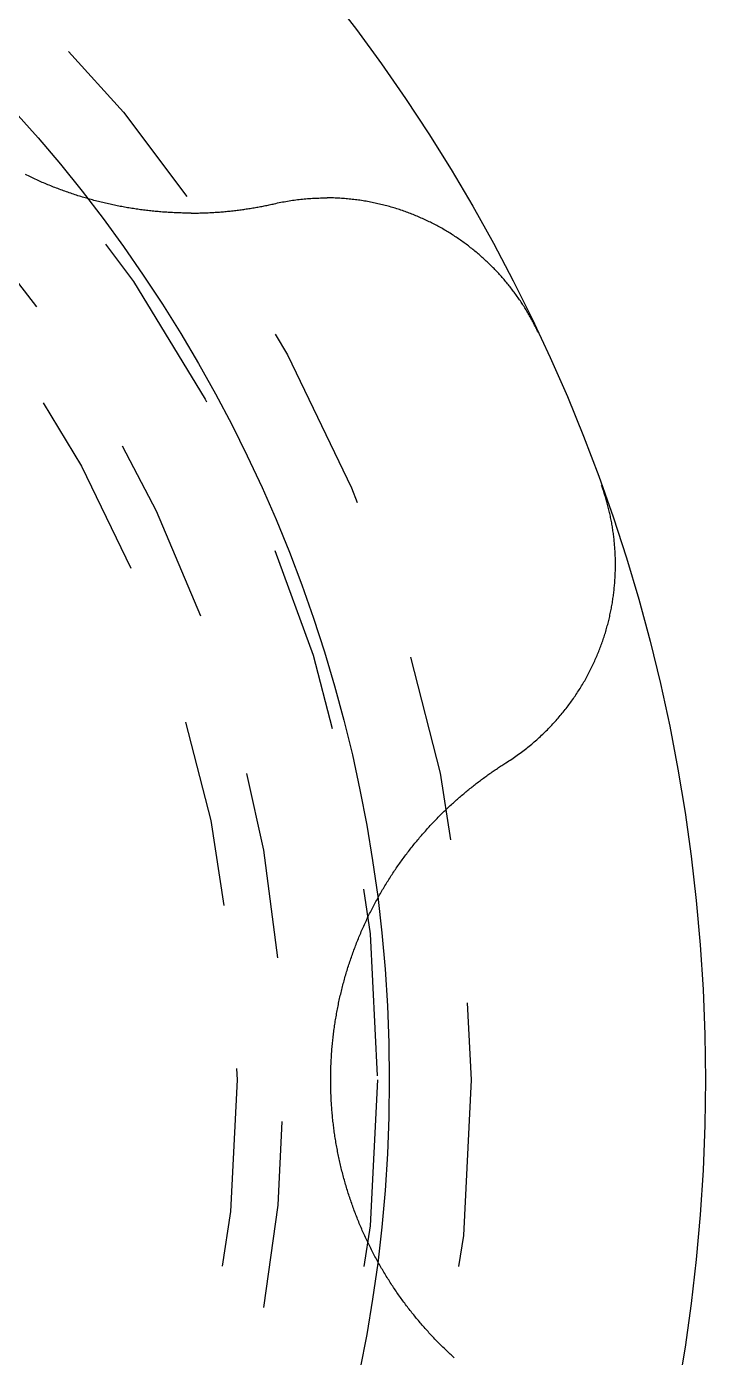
# Model space of a CAD drawing. Extents: x -3.75 to 3.75, y -3.75 to 3.75.
# Drawn here: x 2.301 to 3.75, y -0.593 to 2.25 of the extents above; entities that cross this region are included whole.
import ezdxf

# ---------------------------------------------------------------- set-up
doc = ezdxf.new("R2010")
doc.units = 0
doc.linetypes.add('PHL_CENTER', pattern=[0.75, 0.4, -0.35])
doc.linetypes.add('PHL_THICK', pattern=[0])
doc.layers.add('PROJECTION', color=7, linetype='CONTINUOUS')

msp = doc.modelspace()

# ---------------------------------------------------------------- linework, layer by layer
at = {"layer": 'PROJECTION', "color": 3, "linetype": 'PHL_CENTER'}
for p, q in [((2.301492, 1.932371), (2.298558, 1.933807)), ((2.304433, 1.930947), (2.301492, 1.932371)), ((2.307378, 1.929535), (2.304433, 1.930947)), ((2.310329, 1.928135), (2.307378, 1.929535)), ((2.313285, 1.926747), (2.310329, 1.928135)), ((2.316247, 1.925372), (2.313285, 1.926747)), ((2.319213, 1.924008), (2.316247, 1.925372)), ((2.322185, 1.922657), (2.319213, 1.924008)), ((2.325162, 1.921319), (2.322185, 1.922657)), ((2.328144, 1.919993), (2.325162, 1.921319)), ((2.331131, 1.918679), (2.328144, 1.919993)), ((2.334122, 1.917377), (2.331131, 1.918679)), ((2.337119, 1.916088), (2.334122, 1.917377)), ((2.34012, 1.914811), (2.337119, 1.916088)), ((2.343127, 1.913546), (2.34012, 1.914811)), ((2.346138, 1.912294), (2.343127, 1.913546)), ((2.349153, 1.911055), (2.346138, 1.912294)), ((2.352174, 1.909827), (2.349153, 1.911055)), ((2.355199, 1.908613), (2.352174, 1.909827)), ((2.358228, 1.90741), (2.355199, 1.908613)), ((2.361263, 1.906221), (2.358228, 1.90741)), ((2.364301, 1.905043), (2.361263, 1.906221)), ((2.367344, 1.903879), (2.364301, 1.905043)), ((2.370392, 1.902726), (2.367344, 1.903879)), ((2.373444, 1.901587), (2.370392, 1.902726)), ((2.3765, 1.90046), (2.373444, 1.901587)), ((2.37956, 1.899345), (2.3765, 1.90046)), ((2.382625, 1.898244), (2.37956, 1.899345)), ((2.385693, 1.897154), (2.382625, 1.898244)), ((2.388766, 1.896078), (2.385693, 1.897154)), ((2.391843, 1.895014), (2.388766, 1.896078)), ((2.394924, 1.893963), (2.391843, 1.895014)), ((2.398009, 1.892924), (2.394924, 1.893963)), ((2.401098, 1.891898), (2.398009, 1.892924)), ((2.404191, 1.890885), (2.401098, 1.891898)), ((2.407287, 1.889885), (2.404191, 1.890885)), ((2.410386, 1.888898), (2.407287, 1.889885)), ((2.413485, 1.887924), (2.410386, 1.888898)), ((2.416586, 1.886964), (2.413485, 1.887924)), ((2.419688, 1.886018), (2.416586, 1.886964)), ((2.422792, 1.885085), (2.419688, 1.886018)), ((2.425896, 1.884165), (2.422792, 1.885085)), ((2.429002, 1.883258), (2.425896, 1.884165)), ((2.432108, 1.882365), (2.429002, 1.883258)), ((2.435215, 1.881485), (2.432108, 1.882365)), ((2.438323, 1.880619), (2.435215, 1.881485)), ((2.441432, 1.879765), (2.438323, 1.880619)), ((2.444542, 1.878925), (2.441432, 1.879765)), ((2.447653, 1.878099), (2.444542, 1.878925)), ((2.450764, 1.877285), (2.447653, 1.878099)), ((2.453876, 1.876485), (2.450764, 1.877285)), ((2.456988, 1.875697), (2.453876, 1.876485)), ((2.850927, 1.876062), (2.854501, 1.8767)), ((2.854501, 1.8767), (2.858072, 1.87731)), ((2.858072, 1.87731), (2.861638, 1.877893)), ((2.861638, 1.877893), (2.865201, 1.878449)), ((2.865201, 1.878449), (2.868759, 1.878978)), ((2.868759, 1.878978), (2.872312, 1.87948)), ((2.872312, 1.87948), (2.875861, 1.879956)), ((2.875861, 1.879956), (2.879406, 1.880405)), ((2.879406, 1.880405), (2.882945, 1.880828)), ((2.882945, 1.880828), (2.88648, 1.881224)), ((2.88648, 1.881224), (2.890009, 1.881595)), ((2.890009, 1.881595), (2.893533, 1.88194)), ((2.893533, 1.88194), (2.897051, 1.882259)), ((2.897051, 1.882259), (2.900564, 1.882553)), ((2.900564, 1.882553), (2.904071, 1.882821)), ((2.904071, 1.882821), (2.907572, 1.883065)), ((2.907572, 1.883065), (2.911067, 1.883283)), ((2.911067, 1.883283), (2.914555, 1.883476)), ((2.914555, 1.883476), (2.918037, 1.883645)), ((2.918037, 1.883645), (2.921512, 1.883789)), ((2.921512, 1.883789), (2.924981, 1.883909)), ((2.924981, 1.883909), (2.928442, 1.884004)), ((2.928442, 1.884004), (2.931897, 1.884076)), ((2.931897, 1.884076), (2.935344, 1.884123)), ((2.935344, 1.884123), (2.938785, 1.884147)), ((2.938785, 1.884147), (2.942217, 1.884148)), ((2.945643, 1.884125), (2.942217, 1.884148)), ((2.949061, 1.884078), (2.945643, 1.884125)), ((2.952472, 1.884009), (2.949061, 1.884078)), ((2.955876, 1.883917), (2.952472, 1.884009)), ((2.959271, 1.883801), (2.955876, 1.883917)), ((2.962659, 1.883664), (2.959271, 1.883801)), ((2.96604, 1.883503), (2.962659, 1.883664)), ((2.969412, 1.88332), (2.96604, 1.883503)), ((2.972777, 1.883114), (2.969412, 1.88332)), ((2.976133, 1.882887), (2.972777, 1.883114)), ((2.979482, 1.882637), (2.976133, 1.882887)), ((2.982822, 1.882365), (2.979482, 1.882637)), ((2.986155, 1.882072), (2.982822, 1.882365)), ((2.989479, 1.881757), (2.986155, 1.882072)), ((2.992794, 1.88142), (2.989479, 1.881757)), ((2.996101, 1.881061), (2.992794, 1.88142)), ((2.9994, 1.880682), (2.996101, 1.881061)), ((3.00269, 1.880281), (2.9994, 1.880682)), ((3.005972, 1.879859), (3.00269, 1.880281)), ((3.009244, 1.879416), (3.005972, 1.879859)), ((3.012508, 1.878952), (3.009244, 1.879416)), ((3.015763, 1.878468), (3.012508, 1.878952)), ((3.019009, 1.877963), (3.015763, 1.878468)), ((3.022246, 1.877438), (3.019009, 1.877963)), ((3.025474, 1.876892), (3.022246, 1.877438)), ((3.028693, 1.876326), (3.025474, 1.876892)), ((3.031902, 1.87574), (3.028693, 1.876326)), ((2.460101, 1.874923), (2.456988, 1.875697)), ((2.463215, 1.874162), (2.460101, 1.874923)), ((2.466329, 1.873415), (2.463215, 1.874162)), ((2.469444, 1.87268), (2.466329, 1.873415)), ((2.472558, 1.871958), (2.469444, 1.87268)), ((2.475673, 1.871249), (2.472558, 1.871958)), ((2.478789, 1.870553), (2.475673, 1.871249)), ((2.481905, 1.869871), (2.478789, 1.870553)), ((2.485021, 1.869201), (2.481905, 1.869871)), ((2.488137, 1.868544), (2.485021, 1.869201)), ((2.491253, 1.8679), (2.488137, 1.868544)), ((2.494369, 1.867269), (2.491253, 1.8679)), ((2.497485, 1.866651), (2.494369, 1.867269)), ((2.500602, 1.866045), (2.497485, 1.866651)), ((2.503718, 1.865453), (2.500602, 1.866045)), ((2.506834, 1.864873), (2.503718, 1.865453)), ((2.50995, 1.864306), (2.506834, 1.864873)), ((2.513065, 1.863752), (2.50995, 1.864306)), ((2.516181, 1.863211), (2.513065, 1.863752)), ((2.519296, 1.862682), (2.516181, 1.863211)), ((2.52241, 1.862166), (2.519296, 1.862682)), ((2.525525, 1.861663), (2.52241, 1.862166)), ((2.528639, 1.861172), (2.525525, 1.861663)), ((2.531752, 1.860694), (2.528639, 1.861172)), ((2.534865, 1.860228), (2.531752, 1.860694)), ((2.537977, 1.859775), (2.534865, 1.860228)), ((2.541089, 1.859335), (2.537977, 1.859775)), ((2.544199, 1.858907), (2.541089, 1.859335)), ((2.54731, 1.858492), (2.544199, 1.858907)), ((2.550419, 1.858089), (2.54731, 1.858492)), ((2.553528, 1.857698), (2.550419, 1.858089)), ((2.556636, 1.85732), (2.553528, 1.857698)), ((2.559742, 1.856955), (2.556636, 1.85732)), ((2.562848, 1.856601), (2.559742, 1.856955)), ((2.565953, 1.856261), (2.562848, 1.856601)), ((2.569057, 1.855932), (2.565953, 1.856261)), ((2.57216, 1.855616), (2.569057, 1.855932)), ((2.575261, 1.855312), (2.57216, 1.855616)), ((2.578362, 1.855021), (2.575261, 1.855312)), ((2.581461, 1.854742), (2.578362, 1.855021)), ((2.584559, 1.854475), (2.581461, 1.854742)), ((2.587655, 1.85422), (2.584559, 1.854475)), ((2.590751, 1.853977), (2.587655, 1.85422)), ((2.593844, 1.853747), (2.590751, 1.853977)), ((2.596937, 1.853528), (2.593844, 1.853747)), ((2.600028, 1.853322), (2.596937, 1.853528)), ((2.603117, 1.853128), (2.600028, 1.853322)), ((2.606205, 1.852946), (2.603117, 1.853128)), ((2.609291, 1.852776), (2.606205, 1.852946)), ((2.612375, 1.852618), (2.609291, 1.852776)), ((2.615458, 1.852473), (2.612375, 1.852618)), ((2.618538, 1.852339), (2.615458, 1.852473)), ((2.621617, 1.852217), (2.618538, 1.852339)), ((2.624694, 1.852107), (2.621617, 1.852217)), ((2.62777, 1.852009), (2.624694, 1.852107)), ((2.630843, 1.851923), (2.62777, 1.852009)), ((2.633914, 1.851848), (2.630843, 1.851923)), ((2.636983, 1.851786), (2.633914, 1.851848)), ((2.64005, 1.851735), (2.636983, 1.851786)), ((2.643115, 1.851696), (2.64005, 1.851735)), ((2.646178, 1.851669), (2.643115, 1.851696)), ((2.649238, 1.851654), (2.646178, 1.851669)), ((2.652297, 1.851651), (2.649238, 1.851654)), ((2.652297, 1.851651), (2.655352, 1.851659)), ((2.655352, 1.851659), (2.658406, 1.851679)), ((2.658406, 1.851679), (2.661455, 1.851711)), ((2.661455, 1.851711), (2.664498, 1.851754)), ((2.664498, 1.851754), (2.667535, 1.851808)), ((2.667535, 1.851808), (2.670566, 1.851874)), ((2.670566, 1.851874), (2.673591, 1.851951)), ((2.673591, 1.851951), (2.676609, 1.85204)), ((2.676609, 1.85204), (2.679622, 1.852139)), ((2.679622, 1.852139), (2.682628, 1.85225)), ((2.682628, 1.85225), (2.685628, 1.852372)), ((2.685628, 1.852372), (2.688622, 1.852505)), ((2.688622, 1.852505), (2.69161, 1.852649)), ((2.69161, 1.852649), (2.694592, 1.852803)), ((2.694592, 1.852803), (2.697567, 1.852969)), ((2.697567, 1.852969), (2.700536, 1.853145)), ((2.700536, 1.853145), (2.703498, 1.853332)), ((2.703498, 1.853332), (2.706454, 1.853529)), ((2.706454, 1.853529), (2.709404, 1.853737)), ((2.709404, 1.853737), (2.712347, 1.853956)), ((2.712347, 1.853956), (2.715284, 1.854185)), ((2.715284, 1.854185), (2.718214, 1.854424)), ((2.718214, 1.854424), (2.721138, 1.854673)), ((2.721138, 1.854673), (2.724056, 1.854933)), ((2.724056, 1.854933), (2.726966, 1.855203)), ((2.726966, 1.855203), (2.72987, 1.855483)), ((2.72987, 1.855483), (2.732768, 1.855773)), ((2.732768, 1.855773), (2.735659, 1.856073)), ((2.735659, 1.856073), (2.738543, 1.856383)), ((2.738543, 1.856383), (2.74142, 1.856703)), ((2.74142, 1.856703), (2.744291, 1.857032)), ((2.744291, 1.857032), (2.747155, 1.857371)), ((2.747155, 1.857371), (2.750012, 1.85772)), ((2.750012, 1.85772), (2.752863, 1.858078)), ((2.752863, 1.858078), (2.755706, 1.858446)), ((2.755706, 1.858446), (2.758543, 1.858824)), ((2.758543, 1.858824), (2.761373, 1.85921)), ((2.761373, 1.85921), (2.764196, 1.859607)), ((2.764196, 1.859607), (2.767012, 1.860012)), ((2.767012, 1.860012), (2.769821, 1.860426)), ((2.769821, 1.860426), (2.772623, 1.86085)), ((2.772623, 1.86085), (2.775418, 1.861282)), ((2.775418, 1.861282), (2.778206, 1.861724)), ((2.778206, 1.861724), (2.780985, 1.862174)), ((2.780985, 1.862174), (2.783755, 1.862633)), ((2.783755, 1.862633), (2.786515, 1.8631)), ((2.786515, 1.8631), (2.789267, 1.863576)), ((2.789267, 1.863576), (2.792008, 1.864059)), ((2.792008, 1.864059), (2.794741, 1.864551)), ((2.794741, 1.864551), (2.797464, 1.865051)), ((2.797464, 1.865051), (2.800178, 1.865559)), ((2.800178, 1.865559), (2.802883, 1.866074)), ((2.802883, 1.866074), (2.805578, 1.866598)), ((2.805578, 1.866598), (2.808264, 1.867129)), ((2.808264, 1.867129), (2.810941, 1.867668)), ((2.810941, 1.867668), (2.813608, 1.868215)), ((2.813608, 1.868215), (2.816266, 1.868769)), ((2.816266, 1.868769), (2.818914, 1.869331)), ((2.818914, 1.869331), (2.821553, 1.869899)), ((2.821553, 1.869899), (2.824182, 1.870475)), ((2.824182, 1.870475), (2.826802, 1.871059)), ((2.826802, 1.871059), (2.829413, 1.871649)), ((2.829413, 1.87165), (2.833005, 1.872458)), ((2.833005, 1.872458), (2.836596, 1.873235)), ((2.836596, 1.873235), (2.840184, 1.873983)), ((2.840184, 1.873983), (2.843768, 1.874704)), ((2.843768, 1.874704), (2.847349, 1.875397)), ((2.847349, 1.875397), (2.850927, 1.876062)), ((3.035102, 1.875134), (3.031902, 1.87574)), ((3.038293, 1.874508), (3.035102, 1.875134)), ((3.041474, 1.873863), (3.038293, 1.874508)), ((3.044646, 1.873198), (3.041474, 1.873863)), ((3.047807, 1.872514), (3.044646, 1.873198)), ((3.05096, 1.87181), (3.047807, 1.872514)), ((3.054102, 1.871087), (3.05096, 1.87181)), ((3.057234, 1.870345), (3.054102, 1.871087)), ((3.060357, 1.869585), (3.057234, 1.870345)), ((3.063469, 1.868805), (3.060357, 1.869585)), ((3.066572, 1.868007), (3.063469, 1.868805)), ((3.069664, 1.86719), (3.066572, 1.868007)), ((3.072746, 1.866355), (3.069664, 1.86719)), ((3.075818, 1.865501), (3.072746, 1.866355)), ((3.078879, 1.86463), (3.075818, 1.865501)), ((3.081929, 1.86374), (3.078879, 1.86463)), ((3.08497, 1.862833), (3.081929, 1.86374)), ((3.087999, 1.861908), (3.08497, 1.862833)), ((3.091018, 1.860965), (3.087999, 1.861908)), ((3.094026, 1.860004), (3.091018, 1.860965)), ((3.097023, 1.859027), (3.094026, 1.860004)), ((3.100009, 1.858032), (3.097023, 1.859027)), ((3.102984, 1.857019), (3.100009, 1.858032)), ((3.105948, 1.85599), (3.102984, 1.857019)), ((3.108901, 1.854944), (3.105948, 1.85599)), ((3.111843, 1.853881), (3.108901, 1.854944)), ((3.114773, 1.852802), (3.111843, 1.853881)), ((3.117692, 1.851706), (3.114773, 1.852802)), ((3.120599, 1.850594), (3.117692, 1.851706)), ((3.123495, 1.849465), (3.120599, 1.850594)), ((3.126379, 1.848321), (3.123495, 1.849465)), ((3.129252, 1.84716), (3.126379, 1.848321)), ((3.132113, 1.845984), (3.129252, 1.84716)), ((3.134963, 1.844791), (3.132113, 1.845984)), ((3.137802, 1.843583), (3.134963, 1.844791)), ((3.14063, 1.842358), (3.137802, 1.843583)), ((3.143446, 1.841118), (3.14063, 1.842358)), ((3.146251, 1.839862), (3.143446, 1.841118)), ((3.149045, 1.838591), (3.146251, 1.839862)), ((3.151828, 1.837304), (3.149045, 1.838591)), ((3.154599, 1.836002), (3.151828, 1.837304)), ((3.157359, 1.834684), (3.154599, 1.836002)), ((3.160108, 1.833351), (3.157359, 1.834684)), ((3.162845, 1.832003), (3.160108, 1.833351)), ((3.16557, 1.83064), (3.162845, 1.832003)), ((3.168284, 1.829262), (3.16557, 1.83064)), ((3.170987, 1.827869), (3.168284, 1.829262)), ((3.173677, 1.826461), (3.170987, 1.827869)), ((3.176357, 1.825039), (3.173677, 1.826461)), ((3.179024, 1.823602), (3.176357, 1.825039)), ((3.18168, 1.82215), (3.179024, 1.823602)), ((3.184324, 1.820684), (3.18168, 1.82215)), ((3.186956, 1.819204), (3.184324, 1.820684)), ((3.189577, 1.817709), (3.186956, 1.819204)), ((3.192185, 1.8162), (3.189577, 1.817709)), ((3.194782, 1.814677), (3.192185, 1.8162)), ((3.197367, 1.81314), (3.194782, 1.814677)), ((3.199939, 1.811589), (3.197367, 1.81314)), ((3.2025, 1.810024), (3.199939, 1.811589)), ((3.205049, 1.808446), (3.2025, 1.810024)), ((3.207586, 1.806854), (3.205049, 1.808446)), ((3.21011, 1.805248), (3.207586, 1.806854)), ((3.212623, 1.803629), (3.21011, 1.805248)), ((3.215123, 1.801996), (3.212623, 1.803629)), ((3.217611, 1.80035), (3.215123, 1.801996)), ((3.220087, 1.798691), (3.217611, 1.80035)), ((3.22255, 1.797019), (3.220087, 1.798691)), ((3.225002, 1.795333), (3.22255, 1.797019)), ((3.22744, 1.793635), (3.225002, 1.795333)), ((3.229867, 1.791924), (3.22744, 1.793635)), ((3.232281, 1.7902), (3.229867, 1.791924)), ((3.234682, 1.788463), (3.232281, 1.7902)), ((3.237071, 1.786714), (3.234682, 1.788463)), ((3.239448, 1.784952), (3.237071, 1.786714)), ((3.241812, 1.783178), (3.239448, 1.784952)), ((3.244163, 1.781391), (3.241812, 1.783178)), ((3.246502, 1.779592), (3.244163, 1.781391)), ((3.248828, 1.777781), (3.246502, 1.779592)), ((3.251141, 1.775958), (3.248828, 1.777781)), ((3.253442, 1.774123), (3.251141, 1.775958)), ((3.255729, 1.772276), (3.253442, 1.774123)), ((3.258004, 1.770417), (3.255729, 1.772276)), ((3.260266, 1.768546), (3.258004, 1.770417)), ((3.262515, 1.766664), (3.260266, 1.768546)), ((3.264752, 1.76477), (3.262515, 1.766664)), ((3.266975, 1.762864), (3.264752, 1.76477)), ((3.269185, 1.760948), (3.266975, 1.762864)), ((3.271382, 1.75902), (3.269185, 1.760948)), ((3.273566, 1.75708), (3.271382, 1.75902)), ((3.275738, 1.75513), (3.273566, 1.75708)), ((3.277895, 1.753169), (3.275738, 1.75513)), ((3.28004, 1.751196), (3.277895, 1.753169)), ((3.282171, 1.749213), (3.28004, 1.751196)), ((3.28429, 1.747219), (3.282171, 1.749213)), ((3.286395, 1.745214), (3.28429, 1.747219)), ((3.288486, 1.743199), (3.286395, 1.745214)), ((3.290565, 1.741173), (3.288486, 1.743199)), ((3.29263, 1.739136), (3.290565, 1.741173)), ((3.294683, 1.737088), (3.29263, 1.739136)), ((3.296722, 1.73503), (3.294683, 1.737088)), ((3.298748, 1.732961), (3.296722, 1.73503)), ((3.300762, 1.730881), (3.298748, 1.732961)), ((3.302762, 1.728791), (3.300762, 1.730881)), ((3.304749, 1.72669), (3.302762, 1.728791)), ((3.306722, 1.724579), (3.304749, 1.72669)), ((3.308683, 1.722458), (3.306722, 1.724579)), ((3.31063, 1.720327), (3.308683, 1.722458)), ((3.312564, 1.718185), (3.31063, 1.720327)), ((3.314484, 1.716033), (3.312564, 1.718185)), ((3.316392, 1.713871), (3.314484, 1.716033)), ((3.318286, 1.7117), (3.316392, 1.713871)), ((3.320166, 1.709518), (3.318286, 1.7117)), ((3.322033, 1.707327), (3.320166, 1.709518)), ((3.323887, 1.705126), (3.322033, 1.707327)), ((3.325727, 1.702915), (3.323887, 1.705126)), ((3.327554, 1.700694), (3.325727, 1.702915)), ((3.329366, 1.698465), (3.327554, 1.700694)), ((3.331166, 1.696225), (3.329366, 1.698465)), ((3.332952, 1.693976), (3.331166, 1.696225)), ((3.334724, 1.691718), (3.332952, 1.693976)), ((3.336483, 1.689451), (3.334724, 1.691718)), ((3.338227, 1.687174), (3.336483, 1.689451)), ((3.339958, 1.684888), (3.338227, 1.687174)), ((3.341676, 1.682593), (3.339958, 1.684888)), ((3.343379, 1.68029), (3.341676, 1.682593)), ((3.345069, 1.677977), (3.343379, 1.68029)), ((3.346745, 1.675655), (3.345069, 1.677977)), ((3.348408, 1.673325), (3.346745, 1.675655)), ((3.350056, 1.670986), (3.348408, 1.673325)), ((3.35169, 1.668638), (3.350056, 1.670986)), ((3.35331, 1.666282), (3.35169, 1.668638)), ((3.354917, 1.663917), (3.35331, 1.666282)), ((3.356509, 1.661544), (3.354917, 1.663917)), ((3.358087, 1.659162), (3.356509, 1.661544)), ((3.359652, 1.656772), (3.358087, 1.659162)), ((3.361202, 1.654374), (3.359652, 1.656772)), ((3.362738, 1.651968), (3.361202, 1.654374)), ((3.36426, 1.649554), (3.362738, 1.651968)), ((3.365767, 1.647131), (3.36426, 1.649554)), ((3.367261, 1.644701), (3.365767, 1.647131)), ((3.36874, 1.642262), (3.367261, 1.644701)), ((3.370205, 1.639816), (3.36874, 1.642262)), ((3.371656, 1.637362), (3.370205, 1.639816)), ((3.373092, 1.634901), (3.371656, 1.637362)), ((3.374514, 1.632432), (3.373092, 1.634901)), ((3.375922, 1.629955), (3.374514, 1.632432)), ((3.377315, 1.627471), (3.375922, 1.629955)), ((3.378694, 1.624979), (3.377315, 1.627471)), ((3.380058, 1.62248), (3.378694, 1.624979)), ((3.381408, 1.619974), (3.380058, 1.62248)), ((3.382743, 1.617461), (3.381408, 1.619974)), ((3.384064, 1.61494), (3.382743, 1.617461)), ((3.38537, 1.612413), (3.384064, 1.61494)), ((3.386662, 1.609878), (3.38537, 1.612413)), ((3.387938, 1.607337), (3.386662, 1.609878)), ((3.389201, 1.604788), (3.387938, 1.607337)), ((3.390448, 1.602233), (3.389201, 1.604788)), ((3.391681, 1.599671), (3.390448, 1.602233)), ((3.392902, 1.597096), (3.391681, 1.599671)), ((3.529421, 1.267137), (3.528461, 1.269826)), ((3.530362, 1.264451), (3.529421, 1.267137)), ((3.531287, 1.261759), (3.530362, 1.264451)), ((3.532197, 1.259062), (3.531287, 1.261759)), ((3.533092, 1.256359), (3.532197, 1.259062)), ((3.533972, 1.253651), (3.533092, 1.256359)), ((3.534837, 1.250937), (3.533972, 1.253651)), ((3.535686, 1.248218), (3.534837, 1.250937)), ((3.53652, 1.245493), (3.535686, 1.248218)), ((3.537338, 1.242763), (3.53652, 1.245493)), ((3.538141, 1.240028), (3.537338, 1.242763)), ((3.538929, 1.237288), (3.538141, 1.240028)), ((3.539701, 1.234542), (3.538929, 1.237288)), ((3.540457, 1.231792), (3.539701, 1.234542)), ((3.541198, 1.229036), (3.540457, 1.231792)), ((3.541924, 1.226276), (3.541198, 1.229036)), ((3.542634, 1.223511), (3.541924, 1.226276)), ((3.543329, 1.220741), (3.542634, 1.223511)), ((3.544007, 1.217967), (3.543329, 1.220741)), ((3.54467, 1.215188), (3.544007, 1.217967)), ((3.545318, 1.212405), (3.54467, 1.215188)), ((3.545949, 1.209617), (3.545318, 1.212405)), ((3.546565, 1.206825), (3.545949, 1.209617)), ((3.547165, 1.204028), (3.546565, 1.206825)), ((3.54775, 1.201227), (3.547165, 1.204028)), ((3.548318, 1.198422), (3.54775, 1.201227)), ((3.548871, 1.195613), (3.548318, 1.198422)), ((3.549407, 1.1928), (3.548871, 1.195613)), ((3.549928, 1.189983), (3.549407, 1.1928)), ((3.550433, 1.187163), (3.549928, 1.189983)), ((3.550921, 1.184338), (3.550433, 1.187163)), ((3.551394, 1.18151), (3.550921, 1.184338)), ((3.551851, 1.178678), (3.551394, 1.18151)), ((3.552291, 1.175842), (3.551851, 1.178678)), ((3.552716, 1.173003), (3.552291, 1.175842)), ((3.553124, 1.170161), (3.552716, 1.173003)), ((3.553516, 1.167315), (3.553124, 1.170161)), ((3.553892, 1.164466), (3.553516, 1.167315)), ((3.554252, 1.161613), (3.553892, 1.164466)), ((3.554595, 1.158758), (3.554252, 1.161613)), ((3.554923, 1.155899), (3.554595, 1.158758)), ((3.555233, 1.153038), (3.554923, 1.155899)), ((3.555528, 1.150173), (3.555233, 1.153038)), ((3.555806, 1.147306), (3.555528, 1.150173)), ((3.556068, 1.144436), (3.555806, 1.147306)), ((3.556313, 1.141563), (3.556068, 1.144436)), ((3.556542, 1.138688), (3.556313, 1.141563)), ((3.556754, 1.135809), (3.556542, 1.138688)), ((3.55695, 1.132929), (3.556754, 1.135809)), ((3.557129, 1.130046), (3.55695, 1.132929)), ((3.557292, 1.127161), (3.557129, 1.130046)), ((3.557437, 1.124273), (3.557292, 1.127161)), ((3.557567, 1.121383), (3.557437, 1.124273)), ((3.557679, 1.118491), (3.557567, 1.121383)), ((3.557775, 1.115597), (3.557679, 1.118491)), ((3.557855, 1.112701), (3.557775, 1.115597)), ((3.557917, 1.109803), (3.557855, 1.112701)), ((3.557963, 1.106903), (3.557917, 1.109803)), ((3.557489, 1.077817), (3.557613, 1.080732)), ((3.557613, 1.080732), (3.55772, 1.083645)), ((3.55772, 1.083645), (3.55781, 1.086557)), ((3.55781, 1.086557), (3.557883, 1.089468)), ((3.557883, 1.089468), (3.557938, 1.092378)), ((3.557938, 1.092378), (3.557977, 1.095286)), ((3.557992, 1.104001), (3.557963, 1.106903)), ((3.557977, 1.095286), (3.557999, 1.098193)), ((3.558004, 1.101098), (3.557992, 1.104001)), ((3.557999, 1.098193), (3.558004, 1.101098)), ((3.5556, 1.051546), (3.555879, 1.054468)), ((3.555879, 1.054468), (3.556141, 1.057389)), ((3.556141, 1.057389), (3.556386, 1.06031)), ((3.556386, 1.06031), (3.556612, 1.063229)), ((3.556612, 1.063229), (3.556822, 1.066149)), ((3.556822, 1.066149), (3.557015, 1.069067)), ((3.557015, 1.069067), (3.55719, 1.071985)), ((3.55719, 1.071985), (3.557348, 1.074901)), ((3.557348, 1.074901), (3.557489, 1.077817)), ((3.551849, 1.022317), (3.552303, 1.02524)), ((3.552303, 1.02524), (3.55274, 1.028163)), ((3.55274, 1.028163), (3.553159, 1.031086)), ((3.553159, 1.031086), (3.55356, 1.034009)), ((3.55356, 1.034009), (3.553944, 1.036933)), ((3.553944, 1.036933), (3.55431, 1.039856)), ((3.55431, 1.039856), (3.554659, 1.042779)), ((3.554659, 1.042779), (3.55499, 1.045702)), ((3.55499, 1.045702), (3.555304, 1.048624)), ((3.555304, 1.048624), (3.5556, 1.051546)), ((3.546329, 0.993117), (3.546962, 0.996034)), ((3.546962, 0.996034), (3.547576, 0.998951)), ((3.547576, 0.998951), (3.548172, 1.00187)), ((3.548172, 1.00187), (3.548751, 1.004789)), ((3.548751, 1.004789), (3.549312, 1.007709)), ((3.549312, 1.007709), (3.549855, 1.01063)), ((3.549855, 1.01063), (3.55038, 1.013551)), ((3.55038, 1.013551), (3.550887, 1.016473)), ((3.550887, 1.016473), (3.551377, 1.019395)), ((3.551377, 1.019395), (3.551849, 1.022317)), ((3.539, 0.963985), (3.539816, 0.966894)), ((3.539816, 0.966894), (3.540613, 0.969804)), ((3.540613, 0.969804), (3.541392, 0.972715)), ((3.541392, 0.972715), (3.542152, 0.975628)), ((3.542152, 0.975628), (3.542894, 0.978541)), ((3.542894, 0.978541), (3.543618, 0.981455)), ((3.543618, 0.981455), (3.544323, 0.98437)), ((3.544323, 0.98437), (3.54501, 0.987285)), ((3.54501, 0.987285), (3.545679, 0.990201)), ((3.545679, 0.990201), (3.546329, 0.993117)), ((3.530818, 0.937884), (3.531802, 0.940776)), ((3.531802, 0.940776), (3.532768, 0.94367)), ((3.532768, 0.94367), (3.533714, 0.946567)), ((3.533714, 0.946567), (3.534642, 0.949465)), ((3.534642, 0.949465), (3.535551, 0.952366)), ((3.535551, 0.952366), (3.536441, 0.955268)), ((3.536441, 0.955268), (3.537313, 0.958172)), ((3.537313, 0.958172), (3.538166, 0.961078)), ((3.538166, 0.961078), (3.539, 0.963985)), ((3.519929, 0.909117), (3.521104, 0.91198)), ((3.521104, 0.91198), (3.52226, 0.914846)), ((3.52226, 0.914846), (3.523396, 0.917715)), ((3.523396, 0.917715), (3.524514, 0.920587)), ((3.524514, 0.920587), (3.525612, 0.923463)), ((3.525612, 0.923463), (3.526691, 0.926342)), ((3.526691, 0.926342), (3.527751, 0.929223)), ((3.527751, 0.929223), (3.528793, 0.932107)), ((3.528793, 0.932107), (3.529815, 0.934994)), ((3.529815, 0.934994), (3.530818, 0.937884)), ((3.50711, 0.880709), (3.50848, 0.883531)), ((3.50848, 0.883531), (3.50983, 0.886357)), ((3.50983, 0.886357), (3.511161, 0.889187)), ((3.511161, 0.889187), (3.512472, 0.892022)), ((3.512472, 0.892022), (3.513763, 0.894861)), ((3.513763, 0.894861), (3.515035, 0.897705)), ((3.515035, 0.897705), (3.516288, 0.900552)), ((3.516288, 0.900552), (3.517521, 0.903403)), ((3.517521, 0.903403), (3.518735, 0.906259)), ((3.518735, 0.906259), (3.519929, 0.909117)), ((3.492324, 0.852773), (3.493892, 0.855542)), ((3.493892, 0.855542), (3.49544, 0.858317)), ((3.49544, 0.858317), (3.496969, 0.861098)), ((3.496969, 0.861098), (3.498477, 0.863884)), ((3.498477, 0.863884), (3.499965, 0.866675)), ((3.499965, 0.866675), (3.501434, 0.869472)), ((3.501434, 0.869472), (3.502883, 0.872274)), ((3.502883, 0.872274), (3.504312, 0.87508)), ((3.504312, 0.87508), (3.505721, 0.877892)), ((3.505721, 0.877892), (3.50711, 0.880709)), ((3.473738, 0.822727), (3.47553, 0.825425)), ((3.47553, 0.825425), (3.477301, 0.82813)), ((3.477301, 0.82813), (3.479051, 0.830842)), ((3.479051, 0.830842), (3.480781, 0.833561)), ((3.480781, 0.833561), (3.482491, 0.836286)), ((3.482491, 0.836286), (3.48418, 0.839019)), ((3.48418, 0.839019), (3.485849, 0.841757)), ((3.485849, 0.841757), (3.487498, 0.844502)), ((3.487498, 0.844502), (3.489127, 0.847253)), ((3.489127, 0.847253), (3.490735, 0.85001)), ((3.490735, 0.85001), (3.492324, 0.852773)), ((3.452673, 0.793542), (3.454692, 0.796156)), ((3.454692, 0.796156), (3.45669, 0.798778)), ((3.45669, 0.798778), (3.458668, 0.801408)), ((3.458668, 0.801408), (3.460624, 0.804045)), ((3.460624, 0.804045), (3.462559, 0.806691)), ((3.462559, 0.806691), (3.464474, 0.809345)), ((3.464474, 0.809345), (3.466368, 0.812006)), ((3.466368, 0.812006), (3.468242, 0.814675)), ((3.468242, 0.814675), (3.470094, 0.817352)), ((3.470094, 0.817352), (3.471927, 0.820036)), ((3.471927, 0.820036), (3.473738, 0.822727)), ((3.429053, 0.765369), (3.431307, 0.767883)), ((3.431307, 0.767883), (3.43354, 0.770407)), ((3.43354, 0.770407), (3.435752, 0.772941)), ((3.435752, 0.772941), (3.437942, 0.775485)), ((3.437942, 0.775485), (3.440111, 0.778037)), ((3.440111, 0.778037), (3.442258, 0.7806)), ((3.442258, 0.7806), (3.444384, 0.783171)), ((3.444384, 0.783171), (3.446488, 0.785751)), ((3.446488, 0.785751), (3.448571, 0.78834)), ((3.448571, 0.78834), (3.450633, 0.790937)), ((3.450633, 0.790937), (3.452673, 0.793542)), ((3.402826, 0.738434), (3.405319, 0.740825)), ((3.405319, 0.740825), (3.407789, 0.743227)), ((3.407789, 0.743227), (3.410239, 0.745642)), ((3.410239, 0.745642), (3.412666, 0.748069)), ((3.412666, 0.748069), (3.415072, 0.750507)), ((3.415072, 0.750507), (3.417456, 0.752957)), ((3.417456, 0.752957), (3.419818, 0.755418)), ((3.419818, 0.755418), (3.422159, 0.75789)), ((3.422159, 0.75789), (3.424479, 0.760372)), ((3.424479, 0.760372), (3.426776, 0.762866)), ((3.426776, 0.762866), (3.429053, 0.765369)), ((3.368441, 0.708554), (3.371217, 0.710768)), ((3.371217, 0.710768), (3.373971, 0.712997)), ((3.373971, 0.712997), (3.376704, 0.715241)), ((3.376704, 0.715241), (3.379414, 0.717499)), ((3.379414, 0.717499), (3.382103, 0.719771)), ((3.382103, 0.719771), (3.38477, 0.722057)), ((3.38477, 0.722057), (3.387414, 0.724357)), ((3.387414, 0.724357), (3.390038, 0.72667)), ((3.390038, 0.72667), (3.392639, 0.728997)), ((3.392639, 0.728997), (3.395218, 0.731337)), ((3.395218, 0.731337), (3.397776, 0.73369)), ((3.397776, 0.73369), (3.400312, 0.736056)), ((3.400312, 0.736056), (3.402826, 0.738434)), ((3.330346, 0.681198), (3.333409, 0.683203)), ((3.333409, 0.683203), (3.33645, 0.685225)), ((3.33645, 0.685225), (3.339468, 0.687264)), ((3.339468, 0.687264), (3.342465, 0.68932)), ((3.342465, 0.68932), (3.345439, 0.691393)), ((3.345439, 0.691393), (3.348392, 0.693483)), ((3.348392, 0.693483), (3.351322, 0.695588)), ((3.351322, 0.695588), (3.35423, 0.69771)), ((3.35423, 0.69771), (3.357116, 0.699848)), ((3.357116, 0.699848), (3.35998, 0.702001)), ((3.35998, 0.702001), (3.362823, 0.70417)), ((3.362823, 0.70417), (3.365643, 0.706354)), ((3.365643, 0.706354), (3.368441, 0.708554)), ((3.28785, 0.653009), (3.290113, 0.654605)), ((3.290113, 0.654605), (3.292378, 0.65619)), ((3.292378, 0.65619), (3.294643, 0.657764)), ((3.294643, 0.657764), (3.29691, 0.659326)), ((3.29691, 0.659326), (3.299177, 0.660878)), ((3.299177, 0.660878), (3.301445, 0.66242)), ((3.301445, 0.66242), (3.303713, 0.66395)), ((3.303713, 0.66395), (3.305983, 0.66547)), ((3.305983, 0.66547), (3.308253, 0.666978)), ((3.308253, 0.666978), (3.310523, 0.668476)), ((3.310523, 0.668476), (3.312794, 0.669964)), ((3.312794, 0.669964), (3.315065, 0.67144)), ((3.315065, 0.67144), (3.317337, 0.672906)), ((3.317337, 0.672906), (3.319609, 0.674362)), ((3.319609, 0.674362), (3.321882, 0.675807)), ((3.321882, 0.675807), (3.324154, 0.677241)), ((3.324154, 0.677241), (3.327261, 0.67921)), ((3.327261, 0.67921), (3.330346, 0.681198)), ((3.249593, 0.624183), (3.251829, 0.625968)), ((3.251829, 0.625968), (3.254067, 0.627743)), ((3.254067, 0.627743), (3.256307, 0.629506)), ((3.256307, 0.629506), (3.258549, 0.631258)), ((3.258549, 0.631258), (3.260793, 0.632998)), ((3.260793, 0.632998), (3.263039, 0.634727)), ((3.263039, 0.634727), (3.265287, 0.636445)), ((3.265287, 0.636445), (3.267537, 0.638151)), ((3.267537, 0.638151), (3.269788, 0.639847)), ((3.269788, 0.639847), (3.272041, 0.641531)), ((3.272041, 0.641531), (3.274295, 0.643204)), ((3.274295, 0.643204), (3.276551, 0.644866)), ((3.276551, 0.644866), (3.278808, 0.646517)), ((3.278808, 0.646517), (3.281067, 0.648156)), ((3.281067, 0.648156), (3.283327, 0.649785)), ((3.283327, 0.649785), (3.285588, 0.651403)), ((3.285588, 0.651403), (3.28785, 0.653009)), ((3.216347, 0.59601), (3.218544, 0.59797)), ((3.218544, 0.59797), (3.220744, 0.599918)), ((3.220744, 0.599918), (3.222947, 0.601855)), ((3.222947, 0.601855), (3.225153, 0.603779)), ((3.225153, 0.603779), (3.227361, 0.605692)), ((3.227361, 0.605692), (3.229573, 0.607593)), ((3.229573, 0.607593), (3.231787, 0.609483)), ((3.231787, 0.609483), (3.234004, 0.611361)), ((3.234004, 0.611361), (3.236224, 0.613227)), ((3.236224, 0.613227), (3.238446, 0.615082)), ((3.238446, 0.615082), (3.24067, 0.616925)), ((3.24067, 0.616925), (3.242898, 0.618757)), ((3.242898, 0.618757), (3.245127, 0.620577)), ((3.245127, 0.620577), (3.247359, 0.622385)), ((3.247359, 0.622385), (3.249593, 0.624183)), ((3.185946, 0.567319), (3.188093, 0.569447)), ((3.188093, 0.569447), (3.190245, 0.571562)), ((3.190245, 0.571562), (3.1924, 0.573666)), ((3.1924, 0.573666), (3.194559, 0.575757)), ((3.194559, 0.575757), (3.196722, 0.577836)), ((3.196722, 0.577836), (3.198889, 0.579903)), ((3.198889, 0.579903), (3.201059, 0.581959)), ((3.201059, 0.581959), (3.203233, 0.584002)), ((3.203233, 0.584002), (3.20541, 0.586033)), ((3.20541, 0.586033), (3.207591, 0.588052)), ((3.207591, 0.588052), (3.209775, 0.590059)), ((3.209775, 0.590059), (3.211962, 0.592055)), ((3.211962, 0.592055), (3.214153, 0.594038)), ((3.214153, 0.594038), (3.216347, 0.59601)), ((3.158412, 0.53854), (3.160503, 0.540828)), ((3.160503, 0.540828), (3.162599, 0.543104)), ((3.162599, 0.543104), (3.164699, 0.545367)), ((3.164699, 0.545367), (3.166804, 0.547618)), ((3.166804, 0.547618), (3.168913, 0.549856)), ((3.168913, 0.549856), (3.171027, 0.552082)), ((3.171027, 0.552082), (3.173146, 0.554296)), ((3.173146, 0.554296), (3.175268, 0.556497)), ((3.175268, 0.556497), (3.177396, 0.558686)), ((3.177396, 0.558686), (3.179527, 0.560862)), ((3.179527, 0.560862), (3.181662, 0.563027)), ((3.181662, 0.563027), (3.183802, 0.565179)), ((3.183802, 0.565179), (3.185946, 0.567319)), ((3.133811, 0.510205), (3.135818, 0.51262)), ((3.135818, 0.51262), (3.137833, 0.515025)), ((3.137833, 0.515025), (3.139857, 0.517421)), ((3.139857, 0.517421), (3.141889, 0.519808)), ((3.141889, 0.519808), (3.143929, 0.522185)), ((3.143929, 0.522185), (3.145977, 0.524553)), ((3.145977, 0.524553), (3.148034, 0.526912)), ((3.148034, 0.526912), (3.150098, 0.529261)), ((3.150098, 0.529261), (3.152169, 0.5316)), ((3.152169, 0.5316), (3.154245, 0.533926)), ((3.154245, 0.533926), (3.156327, 0.536239)), ((3.156327, 0.536239), (3.158412, 0.53854)), ((3.112299, 0.483042), (3.114211, 0.485557)), ((3.114211, 0.485557), (3.116132, 0.488062)), ((3.116132, 0.488062), (3.118062, 0.490559)), ((3.118062, 0.490559), (3.12, 0.493047)), ((3.12, 0.493047), (3.121948, 0.495525)), ((3.121948, 0.495525), (3.123903, 0.497995)), ((3.123903, 0.497995), (3.125868, 0.500455)), ((3.125868, 0.500455), (3.127841, 0.502906)), ((3.127841, 0.502906), (3.129822, 0.505349)), ((3.129822, 0.505349), (3.131813, 0.507781)), ((3.131813, 0.507781), (3.133811, 0.510205)), ((3.09186, 0.454797), (3.093672, 0.457409)), ((3.093672, 0.457409), (3.095493, 0.460012)), ((3.095493, 0.460012), (3.097324, 0.462606)), ((3.097324, 0.462606), (3.099164, 0.465191)), ((3.099164, 0.465191), (3.101013, 0.467768)), ((3.101013, 0.467768), (3.102872, 0.470336)), ((3.102872, 0.470336), (3.104739, 0.472895)), ((3.104739, 0.472895), (3.106616, 0.475445)), ((3.106616, 0.475445), (3.108501, 0.477986)), ((3.108501, 0.477986), (3.110395, 0.480519)), ((3.110395, 0.480519), (3.112299, 0.483042)), ((3.072552, 0.425504), (3.074259, 0.428209)), ((3.074259, 0.428209), (3.075976, 0.430906)), ((3.075976, 0.430906), (3.077702, 0.433595)), ((3.077702, 0.433595), (3.079438, 0.436275)), ((3.079438, 0.436275), (3.081184, 0.438947)), ((3.081184, 0.438947), (3.08294, 0.44161)), ((3.08294, 0.44161), (3.084705, 0.444264)), ((3.084705, 0.444264), (3.086479, 0.446911)), ((3.086479, 0.446911), (3.088263, 0.449548)), ((3.088263, 0.449548), (3.090057, 0.452177)), ((3.090057, 0.452177), (3.09186, 0.454797)), ((3.056029, 0.397992), (3.057636, 0.40078)), ((3.057636, 0.40078), (3.059253, 0.40356)), ((3.059253, 0.40356), (3.06088, 0.406332)), ((3.06088, 0.406332), (3.062518, 0.409095)), ((3.062518, 0.409095), (3.064165, 0.411851)), ((3.064165, 0.411851), (3.065823, 0.414598)), ((3.065823, 0.414598), (3.06749, 0.417337)), ((3.06749, 0.417337), (3.069167, 0.420067)), ((3.069167, 0.420067), (3.070855, 0.42279)), ((3.070855, 0.42279), (3.072552, 0.425504)), ((3.039041, 0.36679), (3.040533, 0.369666)), ((3.040533, 0.369666), (3.042035, 0.372535)), ((3.042035, 0.372535), (3.043548, 0.375395)), ((3.043548, 0.375395), (3.045071, 0.378248)), ((3.045071, 0.378248), (3.046606, 0.381092)), ((3.046606, 0.381092), (3.04815, 0.383929)), ((3.04815, 0.383929), (3.049705, 0.386758)), ((3.049705, 0.386758), (3.051271, 0.389578)), ((3.051271, 0.389578), (3.052847, 0.392391)), ((3.052847, 0.392391), (3.054433, 0.395195)), ((3.054433, 0.395195), (3.056029, 0.397992)), ((3.026105, 0.340553), (3.027498, 0.343499)), ((3.027498, 0.343499), (3.028903, 0.346437)), ((3.028903, 0.346437), (3.030318, 0.349368)), ((3.030318, 0.349368), (3.031745, 0.352291)), ((3.031745, 0.352291), (3.033183, 0.355206)), ((3.033183, 0.355206), (3.034631, 0.358114)), ((3.034631, 0.358114), (3.03609, 0.361014)), ((3.03609, 0.361014), (3.03756, 0.363906)), ((3.03756, 0.363906), (3.039041, 0.36679)), ((3.012813, 0.31073), (3.014088, 0.313738)), ((3.014088, 0.313738), (3.015375, 0.316741)), ((3.015375, 0.316741), (3.016674, 0.319738)), ((3.016674, 0.319738), (3.017985, 0.322729)), ((3.017985, 0.322729), (3.019309, 0.325715)), ((3.019309, 0.325715), (3.020644, 0.328695)), ((3.020644, 0.328695), (3.021992, 0.331669)), ((3.021992, 0.331669), (3.023352, 0.334637)), ((3.023352, 0.334637), (3.024723, 0.337599)), ((3.024723, 0.337599), (3.026105, 0.340553)), ((3.001893, 0.283421), (3.003057, 0.286476)), ((3.003057, 0.286476), (3.004234, 0.289526)), ((3.004234, 0.289526), (3.005422, 0.292571)), ((3.005422, 0.292571), (3.006624, 0.295611)), ((3.006624, 0.295611), (3.007837, 0.298645)), ((3.007837, 0.298645), (3.009063, 0.301674)), ((3.009063, 0.301674), (3.010301, 0.304698)), ((3.010301, 0.304698), (3.011551, 0.307717)), ((3.011551, 0.307717), (3.012813, 0.31073)), ((2.991976, 0.255706), (2.993028, 0.258804)), ((2.993028, 0.258804), (2.994093, 0.261898)), ((2.994093, 0.261898), (2.99517, 0.264987)), ((2.99517, 0.264987), (2.996259, 0.268072)), ((2.996259, 0.268072), (2.997361, 0.271151)), ((2.997361, 0.271151), (2.998476, 0.274226)), ((2.998476, 0.274226), (2.999602, 0.277296)), ((2.999602, 0.277296), (3.000741, 0.280361)), ((3.000741, 0.280361), (3.001893, 0.283421)), ((2.982151, 0.224475), (2.983077, 0.227618)), ((2.983077, 0.227618), (2.984015, 0.230756)), ((2.984015, 0.230756), (2.984966, 0.23389)), ((2.984966, 0.23389), (2.985929, 0.23702)), ((2.985929, 0.23702), (2.986906, 0.240145)), ((2.986906, 0.240145), (2.987895, 0.243266)), ((2.987895, 0.243266), (2.988896, 0.246383)), ((2.988896, 0.246383), (2.98991, 0.249495)), ((2.98991, 0.249495), (2.990937, 0.252603)), ((2.990937, 0.252603), (2.991976, 0.255706)), ((2.974396, 0.196012), (2.975206, 0.199191)), ((2.975206, 0.199191), (2.97603, 0.202365)), ((2.97603, 0.202365), (2.976866, 0.205535)), ((2.976866, 0.205535), (2.977715, 0.208702)), ((2.977715, 0.208702), (2.978576, 0.211865)), ((2.978576, 0.211865), (2.979451, 0.215023)), ((2.979451, 0.215023), (2.980338, 0.218178)), ((2.980338, 0.218178), (2.981238, 0.221329)), ((2.981238, 0.221329), (2.982151, 0.224475)), ((2.96838, 0.170457), (2.969086, 0.173664)), ((2.969086, 0.173664), (2.969806, 0.176867)), ((2.969806, 0.176867), (2.970538, 0.180067)), ((2.970538, 0.180067), (2.971284, 0.183263)), ((2.971284, 0.183263), (2.972043, 0.186456)), ((2.972043, 0.186456), (2.972814, 0.189645)), ((2.972814, 0.189645), (2.973599, 0.192831)), ((2.973599, 0.192831), (2.974396, 0.196012)), ((2.96261, 0.141452), (2.963198, 0.144687)), ((2.963198, 0.144687), (2.9638, 0.147919)), ((2.9638, 0.147919), (2.964415, 0.151149)), ((2.964415, 0.151149), (2.965043, 0.154375)), ((2.965043, 0.154375), (2.965684, 0.157598)), ((2.965684, 0.157598), (2.966338, 0.160817)), ((2.966338, 0.160817), (2.967005, 0.164034)), ((2.967005, 0.164034), (2.967686, 0.167247)), ((2.967686, 0.167247), (2.96838, 0.170457)), ((2.957909, 0.112207), (2.958378, 0.115467)), ((2.958378, 0.115467), (2.958861, 0.118725)), ((2.958861, 0.118725), (2.959356, 0.12198)), ((2.959356, 0.12198), (2.959865, 0.125232)), ((2.959865, 0.125232), (2.960387, 0.128482)), ((2.960387, 0.128482), (2.960923, 0.131728)), ((2.960923, 0.131728), (2.961472, 0.134972)), ((2.961472, 0.134972), (2.962034, 0.138214)), ((2.962034, 0.138214), (2.96261, 0.141452)), ((2.954293, 0.082759), (2.95464, 0.086039)), ((2.95464, 0.086039), (2.955002, 0.089317)), ((2.955002, 0.089317), (2.955377, 0.092594)), ((2.955377, 0.092594), (2.955765, 0.095869)), ((2.955765, 0.095869), (2.956167, 0.099141)), ((2.956167, 0.099141), (2.956583, 0.102411)), ((2.956583, 0.102411), (2.957011, 0.105679)), ((2.957011, 0.105679), (2.957453, 0.108944)), ((2.957453, 0.108944), (2.957909, 0.112207)), ((2.952, 0.056486), (2.952239, 0.059773)), ((2.952239, 0.059773), (2.952492, 0.063059)), ((2.952492, 0.063059), (2.952758, 0.066345)), ((2.952758, 0.066345), (2.953038, 0.06963)), ((2.953038, 0.06963), (2.953331, 0.072914)), ((2.953331, 0.072914), (2.953638, 0.076197)), ((2.953638, 0.076197), (2.953958, 0.079478)), ((2.953958, 0.079478), (2.954293, 0.082759)), ((2.950461, 0.026872), (2.950577, 0.030164)), ((2.950577, 0.030164), (2.950708, 0.033456)), ((2.950708, 0.033456), (2.950852, 0.036748)), ((2.950852, 0.036748), (2.951009, 0.040039)), ((2.951009, 0.040039), (2.95118, 0.043329)), ((2.95118, 0.043329), (2.951365, 0.046619)), ((2.951365, 0.046619), (2.951563, 0.049909)), ((2.951563, 0.049909), (2.951775, 0.053197)), ((2.951775, 0.053197), (2.952, 0.056486)), ((2.950014, 0.000528), (2.950022, 0.003821)), ((2.950019, -0.002764), (2.950014, 0.000528)), ((2.950022, 0.003821), (2.950044, 0.007115)), ((2.950044, 0.007115), (2.95008, 0.010408)), ((2.95008, 0.010408), (2.950129, 0.013701)), ((2.950129, 0.013701), (2.950192, 0.016994)), ((2.950192, 0.016994), (2.950268, 0.020287)), ((2.950268, 0.020287), (2.950357, 0.02358)), ((2.950357, 0.02358), (2.950461, 0.026872)), ((2.950038, -0.006057), (2.950019, -0.002764)), ((2.95007, -0.00935), (2.950038, -0.006057)), ((2.950115, -0.012642), (2.95007, -0.00935)), ((2.950175, -0.015934), (2.950115, -0.012642)), ((2.950247, -0.019225), (2.950175, -0.015934)), ((2.950333, -0.022516), (2.950247, -0.019225)), ((2.950433, -0.025807), (2.950333, -0.022516)), ((2.950546, -0.029097), (2.950433, -0.025807)), ((2.950673, -0.032386), (2.950546, -0.029097)), ((2.950813, -0.035675), (2.950673, -0.032386)), ((2.950967, -0.038963), (2.950813, -0.035675)), ((2.951134, -0.042251), (2.950967, -0.038963)), ((2.951314, -0.045537), (2.951134, -0.042251)), ((2.951508, -0.048823), (2.951314, -0.045537)), ((2.951716, -0.052108), (2.951508, -0.048823)), ((2.951937, -0.055392), (2.951716, -0.052108)), ((2.952171, -0.058675), (2.951937, -0.055392)), ((2.952419, -0.061956), (2.952171, -0.058675)), ((2.95268, -0.065237), (2.952419, -0.061956)), ((2.952955, -0.068517), (2.95268, -0.065237)), ((2.953243, -0.071795), (2.952955, -0.068517)), ((2.953545, -0.075072), (2.953243, -0.071795)), ((2.95386, -0.078348), (2.953545, -0.075072)), ((2.954189, -0.081622), (2.95386, -0.078348)), ((2.954531, -0.084895), (2.954189, -0.081622)), ((2.954886, -0.088167), (2.954531, -0.084895)), ((2.955255, -0.091437), (2.954886, -0.088167)), ((2.955637, -0.094706), (2.955255, -0.091437)), ((2.956033, -0.097972), (2.955637, -0.094706)), ((2.956442, -0.101238), (2.956033, -0.097972)), ((2.956865, -0.104501), (2.956442, -0.101238)), ((2.957301, -0.107763), (2.956865, -0.104501)), ((2.95775, -0.111023), (2.957301, -0.107763)), ((2.958213, -0.114281), (2.95775, -0.111023)), ((2.958689, -0.117537), (2.958213, -0.114281)), ((2.959178, -0.120791), (2.958689, -0.117537)), ((2.959681, -0.124043), (2.959178, -0.120791)), ((2.960198, -0.127293), (2.959681, -0.124043)), ((2.960727, -0.130541), (2.960198, -0.127293)), ((2.96127, -0.133786), (2.960727, -0.130541)), ((2.961827, -0.13703), (2.96127, -0.133786)), ((2.962397, -0.140271), (2.961827, -0.13703)), ((2.96298, -0.14351), (2.962397, -0.140271)), ((2.963576, -0.146746), (2.96298, -0.14351)), ((2.964186, -0.14998), (2.963576, -0.146746)), ((2.964809, -0.153212), (2.964186, -0.14998)), ((2.965446, -0.156441), (2.964809, -0.153212)), ((2.966096, -0.159667), (2.965446, -0.156441)), ((2.966759, -0.162891), (2.966096, -0.159667)), ((2.967436, -0.166112), (2.966759, -0.162891)), ((2.968126, -0.16933), (2.967436, -0.166112)), ((2.968829, -0.172546), (2.968126, -0.16933)), ((2.969546, -0.175757), (2.968829, -0.172546)), ((2.970275, -0.178965), (2.969546, -0.175757)), ((2.971017, -0.182169), (2.970275, -0.178965)), ((2.971773, -0.18537), (2.971017, -0.182169)), ((2.972542, -0.188566), (2.971773, -0.18537)), ((2.973323, -0.191758), (2.972542, -0.188566)), ((2.974117, -0.194946), (2.973323, -0.191758)), ((2.974925, -0.19813), (2.974117, -0.194946)), ((2.975745, -0.20131), (2.974925, -0.19813)), ((2.976578, -0.204485), (2.975745, -0.20131)), ((2.977424, -0.207656), (2.976578, -0.204485)), ((2.978282, -0.210823), (2.977424, -0.207656)), ((2.979154, -0.213986), (2.978282, -0.210823)), ((2.980038, -0.217145), (2.979154, -0.213986)), ((2.980935, -0.220298), (2.980038, -0.217145)), ((2.981844, -0.223448), (2.980935, -0.220298)), ((2.982767, -0.226593), (2.981844, -0.223448)), ((2.983702, -0.229733), (2.982767, -0.226593)), ((2.984649, -0.232869), (2.983702, -0.229733)), ((2.98561, -0.236001), (2.984649, -0.232869)), ((2.986582, -0.239127), (2.98561, -0.236001)), ((2.987568, -0.242249), (2.986582, -0.239127)), ((2.988565, -0.245366), (2.987568, -0.242249)), ((2.989576, -0.248478), (2.988565, -0.245366)), ((2.990599, -0.251586), (2.989576, -0.248478)), ((2.991634, -0.254689), (2.990599, -0.251586)), ((2.992682, -0.257786), (2.991634, -0.254689)), ((2.993742, -0.260879), (2.992682, -0.257786)), ((2.994814, -0.263967), (2.993742, -0.260879)), ((2.995899, -0.267049), (2.994814, -0.263967)), ((2.996996, -0.270127), (2.995899, -0.267049)), ((2.998106, -0.273199), (2.996996, -0.270127)), ((2.999228, -0.276266), (2.998106, -0.273199)), ((3.000361, -0.279328), (2.999228, -0.276266)), ((3.001508, -0.282385), (3.000361, -0.279328)), ((3.002666, -0.285437), (3.001508, -0.282385)), ((3.003837, -0.288483), (3.002666, -0.285437)), ((3.005019, -0.291523), (3.003837, -0.288483)), ((3.006214, -0.294559), (3.005019, -0.291523)), ((3.007421, -0.297588), (3.006214, -0.294559)), ((3.00864, -0.300613), (3.007421, -0.297588)), ((3.009871, -0.303631), (3.00864, -0.300613)), ((3.011115, -0.306645), (3.009871, -0.303631)), ((3.01237, -0.309652), (3.011115, -0.306645)), ((3.013637, -0.312654), (3.01237, -0.309652)), ((3.014916, -0.31565), (3.013637, -0.312654)), ((3.016207, -0.31864), (3.014916, -0.31565)), ((3.017509, -0.321624), (3.016207, -0.31864)), ((3.018824, -0.324603), (3.017509, -0.321624)), ((3.020151, -0.327575), (3.018824, -0.324603)), ((3.021489, -0.330542), (3.020151, -0.327575)), ((3.022839, -0.333503), (3.021489, -0.330542)), ((3.024201, -0.336457), (3.022839, -0.333503)), ((3.025575, -0.339406), (3.024201, -0.336457)), ((3.02696, -0.342349), (3.025575, -0.339406)), ((3.028358, -0.345285), (3.02696, -0.342349)), ((3.029766, -0.348215), (3.028358, -0.345285)), ((3.031187, -0.351139), (3.029766, -0.348215)), ((3.032619, -0.354056), (3.031187, -0.351139)), ((3.034062, -0.356967), (3.032619, -0.354056)), ((3.035518, -0.359872), (3.034062, -0.356967)), ((3.036984, -0.362771), (3.035518, -0.359872)), ((3.038463, -0.365663), (3.036984, -0.362771)), ((3.039952, -0.368548), (3.038463, -0.365663)), ((3.041454, -0.371427), (3.039952, -0.368548)), ((3.042966, -0.374299), (3.041454, -0.371427)), ((3.04449, -0.377165), (3.042966, -0.374299)), ((3.046026, -0.380024), (3.04449, -0.377165)), ((3.047573, -0.382876), (3.046026, -0.380024)), ((3.049131, -0.385722), (3.047573, -0.382876)), ((3.0507, -0.38856), (3.049131, -0.385722)), ((3.052281, -0.391392), (3.0507, -0.38856)), ((3.053873, -0.394217), (3.052281, -0.391392)), ((3.055476, -0.397035), (3.053873, -0.394217)), ((3.057091, -0.399846), (3.055476, -0.397035)), ((3.058716, -0.402649), (3.057091, -0.399846)), ((3.060351, -0.405443), (3.058716, -0.402649)), ((3.061996, -0.408228), (3.060351, -0.405443)), ((3.06365, -0.411004), (3.061996, -0.408228)), ((3.065315, -0.41377), (3.06365, -0.411004)), ((3.066989, -0.416528), (3.065315, -0.41377)), ((3.068672, -0.419276), (3.066989, -0.416528)), ((3.070366, -0.422015), (3.068672, -0.419276)), ((3.072068, -0.424745), (3.070366, -0.422015)), ((3.073781, -0.427465), (3.072068, -0.424745)), ((3.075502, -0.430177), (3.073781, -0.427465)), ((3.077234, -0.432879), (3.075502, -0.430177)), ((3.078974, -0.435572), (3.077234, -0.432879)), ((3.080724, -0.438255), (3.078974, -0.435572)), ((3.082483, -0.44093), (3.080724, -0.438255)), ((3.084251, -0.443595), (3.082483, -0.44093)), ((3.086028, -0.44625), (3.084251, -0.443595)), ((3.087814, -0.448897), (3.086028, -0.44625)), ((3.08961, -0.451534), (3.087814, -0.448897)), ((3.091414, -0.454161), (3.08961, -0.451534)), ((3.093228, -0.45678), (3.091414, -0.454161)), ((3.09505, -0.459388), (3.093228, -0.45678)), ((3.096881, -0.461988), (3.09505, -0.459388)), ((3.098721, -0.464578), (3.096881, -0.461988)), ((3.100569, -0.467158), (3.098721, -0.464578)), ((3.102427, -0.46973), (3.100569, -0.467158)), ((3.104293, -0.472291), (3.102427, -0.46973)), ((3.106167, -0.474843), (3.104293, -0.472291)), ((3.108051, -0.477386), (3.106167, -0.474843)), ((3.109942, -0.479919), (3.108051, -0.477386)), ((3.111842, -0.482443), (3.109942, -0.479919)), ((3.113751, -0.484957), (3.111842, -0.482443)), ((3.115667, -0.487461), (3.113751, -0.484957)), ((3.117593, -0.489956), (3.115667, -0.487461)), ((3.119526, -0.492441), (3.117593, -0.489956)), ((3.121467, -0.494917), (3.119526, -0.492441)), ((3.123417, -0.497383), (3.121467, -0.494917)), ((3.125375, -0.49984), (3.123417, -0.497383)), ((3.127341, -0.502286), (3.125375, -0.49984)), ((3.129314, -0.504724), (3.127341, -0.502286)), ((3.131296, -0.507151), (3.129314, -0.504724)), ((3.133286, -0.509569), (3.131296, -0.507151)), ((3.135283, -0.511977), (3.133286, -0.509569)), ((3.137289, -0.514375), (3.135283, -0.511977)), ((3.139302, -0.516764), (3.137289, -0.514375)), ((3.141322, -0.519142), (3.139302, -0.516764)), ((3.143351, -0.521511), (3.141322, -0.519142)), ((3.145387, -0.523871), (3.143351, -0.521511)), ((3.14743, -0.52622), (3.145387, -0.523871)), ((3.149481, -0.52856), (3.14743, -0.52622)), ((3.15154, -0.530889), (3.149481, -0.52856)), ((3.153606, -0.533209), (3.15154, -0.530889)), ((3.155679, -0.535519), (3.153606, -0.533209)), ((3.157759, -0.53782), (3.155679, -0.535519)), ((3.159847, -0.54011), (3.157759, -0.53782)), ((3.161942, -0.54239), (3.159847, -0.54011)), ((3.164044, -0.544661), (3.161942, -0.54239)), ((3.166153, -0.546921), (3.164044, -0.544661)), ((3.16827, -0.549172), (3.166153, -0.546921)), ((3.170393, -0.551412), (3.16827, -0.549172)), ((3.172523, -0.553643), (3.170393, -0.551412)), ((3.17466, -0.555864), (3.172523, -0.553643)), ((3.176804, -0.558074), (3.17466, -0.555864)), ((3.178953, -0.560273), (3.176804, -0.558074)), ((3.181106, -0.562459), (3.178953, -0.560273)), ((3.183263, -0.564632), (3.181106, -0.562459)), ((3.185423, -0.566793), (3.183263, -0.564632)), ((3.187588, -0.568941), (3.185423, -0.566793)), ((3.189756, -0.571076), (3.187588, -0.568941)), ((3.191927, -0.573198), (3.189756, -0.571076)), ((3.194103, -0.575309), (3.191927, -0.573198)), ((3.196281, -0.577406), (3.194103, -0.575309)), ((3.198463, -0.579491), (3.196281, -0.577406)), ((3.200649, -0.581564), (3.198463, -0.579491)), ((3.202837, -0.583624), (3.200649, -0.581564)), ((3.205029, -0.585671), (3.202837, -0.583624)), ((3.207224, -0.587707), (3.205029, -0.585671)), ((3.209423, -0.58973), (3.207224, -0.587707)), ((3.211624, -0.59174), (3.209423, -0.58973)), ((3.213828, -0.593738), (3.211624, -0.59174))]:
    msp.add_line(p, q, dxfattribs=at)
at = {"layer": 'PROJECTION', "color": 7, "linetype": 'PHL_THICK'}
for radius in [3.75, 3.075]:
    msp.add_circle((0, 0), radius, dxfattribs=at)
at = {"layer": 'PROJECTION', "color": 3, "linetype": 'PHL_CENTER'}
for radius in [3.25, 3.05, 2.75]:
    msp.add_circle((0, 0), radius, dxfattribs=at)
msp.add_arc((0, 0), 2.85, 289.842296, 250.157704, dxfattribs=at)

doc.saveas('drawing.dxf')
